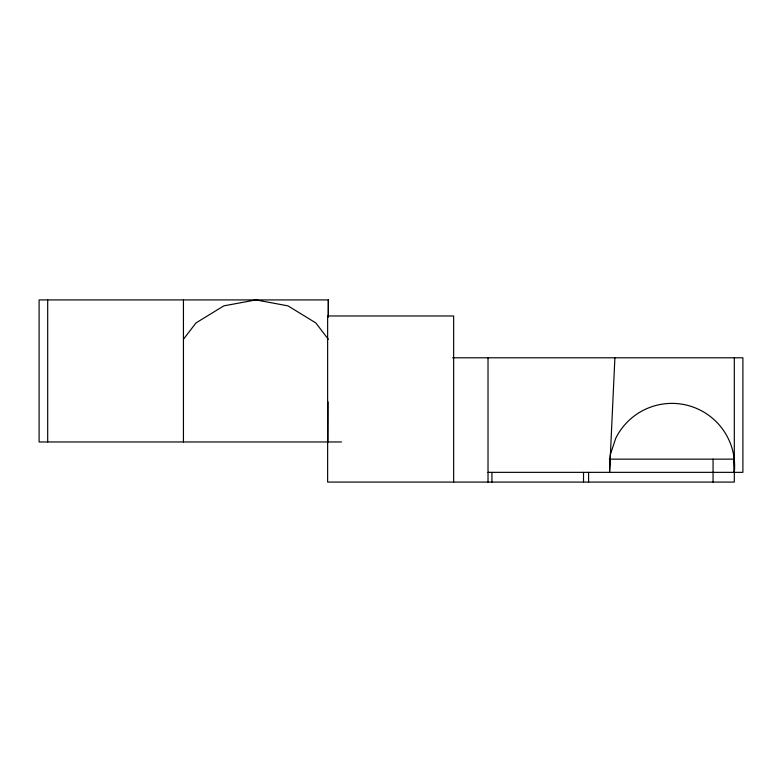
<?xml version="1.0" encoding="UTF-8"?>
<svg xmlns="http://www.w3.org/2000/svg" width="782" height="782" viewBox="0 0 782 782"><rect width="100%" height="100%" fill="white"/><g stroke="black" fill="none" stroke-linecap="round" stroke-linejoin="round"><path stroke-width="1.17" d="M327.932 441.967L328.049 401.899M328.352 299.917L328.303 316.915L328.352 299.917L39.1 299.917L39.1 441.967L341.499 441.967M610.243 454.958L609.569 472.348L614.896 357.794M610.4 454.489L615.678 438.419A62.687 62.687 0 0 1 734.308 472.348L733.633 454.958M183.438 339.28L196.028 322.888L223.838 305.86L255.9 299.917L287.962 305.86L315.762 322.888L328.352 339.28M452.602 357.794L742.9 357.794L742.9 472.348L488.017 472.348M609.325 459.151L734.308 459.151M734.308 357.794L734.308 482.083L327.638 482.083L327.638 315.977L453.648 315.977L453.648 482.083M713.057 459.151L713.057 482.083M588.582 472.348L588.582 482.083M583.519 472.426L583.519 482.083M491.937 472.426L491.937 482.083M488.017 357.794L488.017 482.083M183.438 299.917L183.438 441.967M47.692 299.917L47.692 441.967"/></g></svg>
